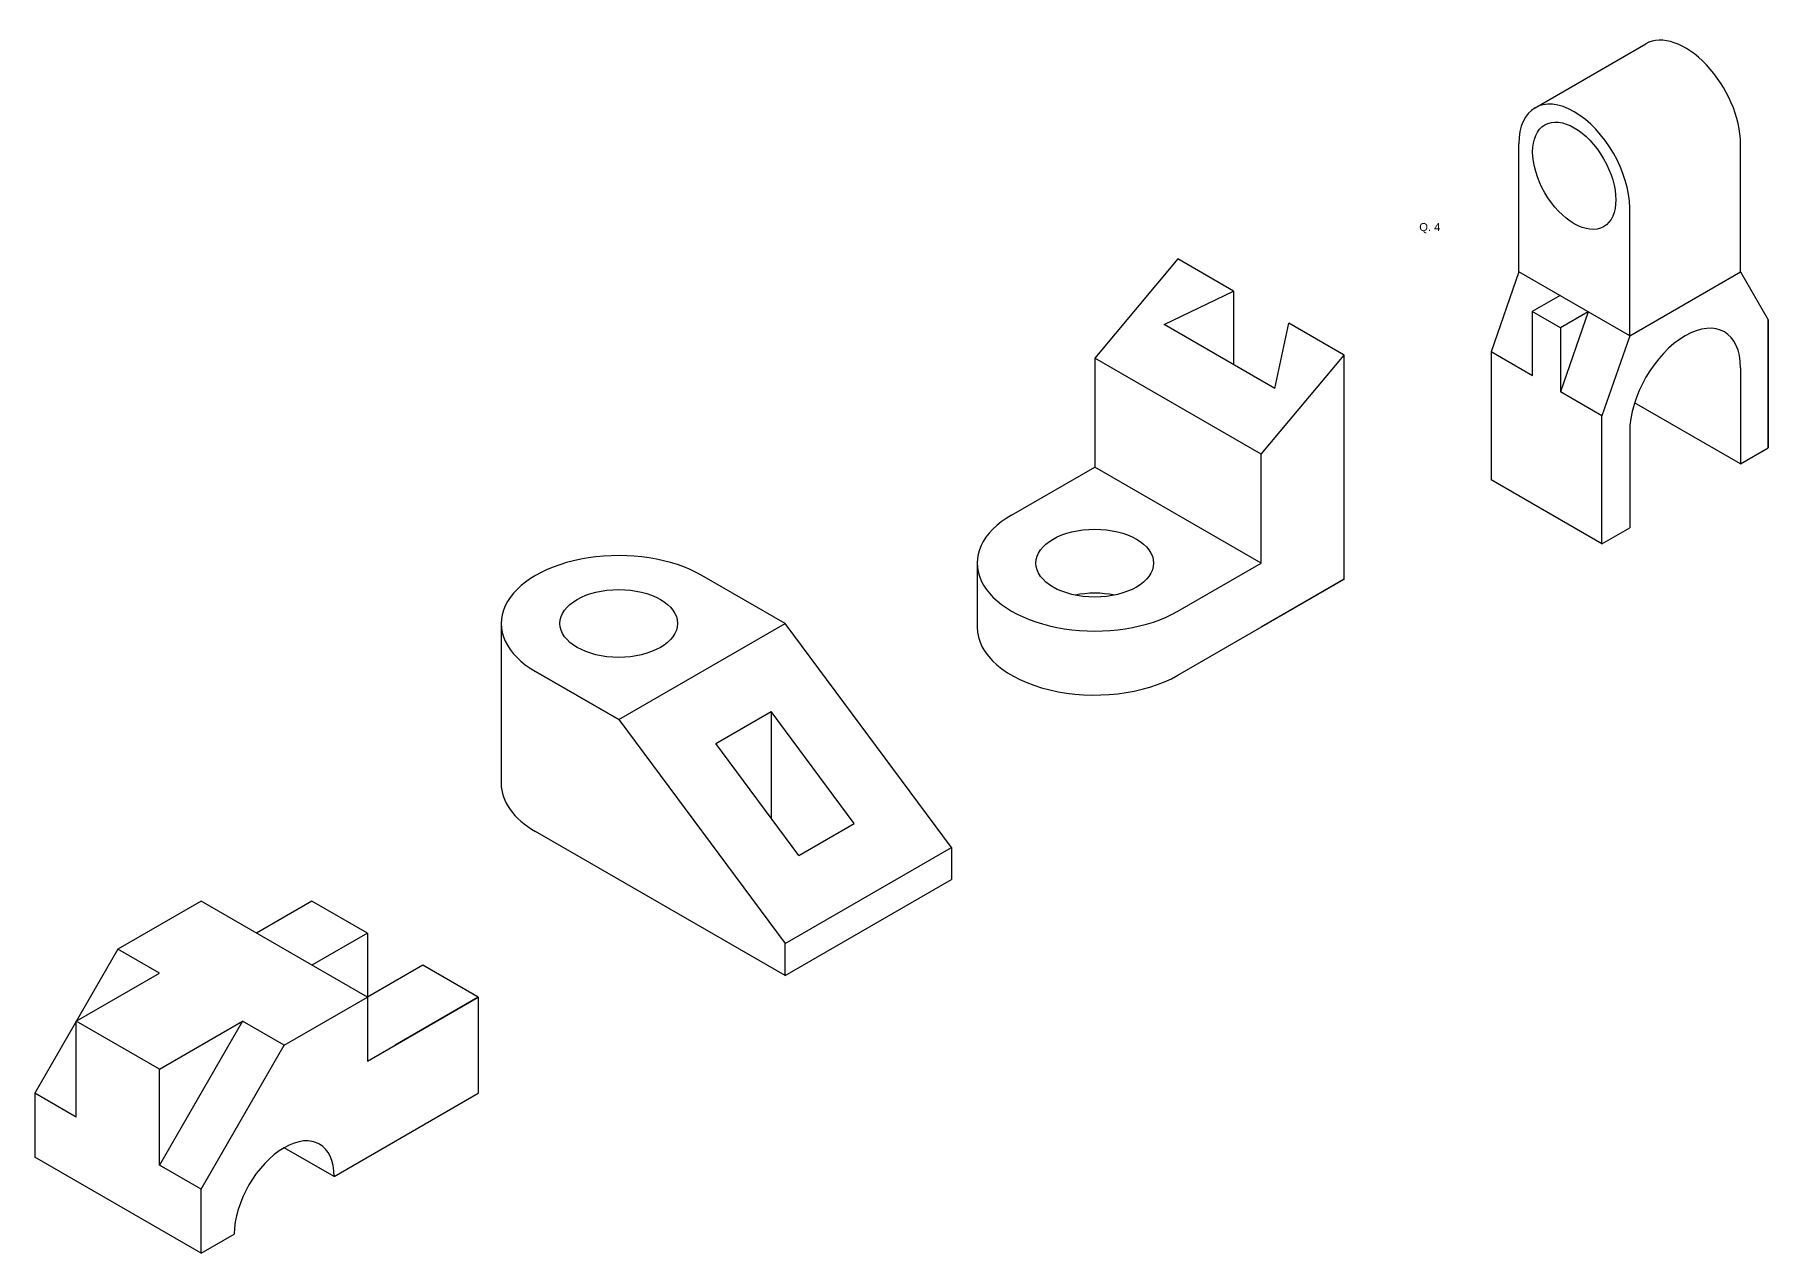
# Model space of a CAD drawing. Header units: millimetres. Extents: x 2896 to 6928, y 1723 to 3545.
# Drawn here: x 2896 to 3437, y 1723 to 2104 of the extents above; entities that cross this region are included whole.
import ezdxf

# ---------------------------------------------------------------- set-up
doc = ezdxf.new("R2010")
doc.units = ezdxf.units.MM
doc.styles.get("Standard").update_dxf_attribs({"font": 'arial.ttf'})

msp = doc.modelspace()

# ---------------------------------------------------------------- linework, layer by layer
for p, q in [((3364.578, 2080.769), (3399.219, 2100.769)), ((3359.505, 2029.556), (3359.505, 2069.556)), ((3428.787, 2029.556), (3428.787, 2069.556)), ((3394.146, 2009.556), (3394.146, 2049.556)), ((3253.046, 2033.561), (3227.065, 2002.561)), ((3270.366, 2023.561), (3253.046, 2033.561)), ((3359.505, 2029.556), (3350.844, 2004.556)), ((3394.146, 2009.556), (3359.505, 2029.556)), ((3394.146, 2009.556), (3428.787, 2029.556)), ((3394.146, 2009.556), (3428.787, 2029.556)), ((3428.787, 2029.556), (3437.447, 2014.556)), ((3248.715, 2013.061), (3270.366, 2023.561)), ((3270.366, 2023.561), (3270.366, 2000.561)), ((3372.384, 2022.12), (3363.724, 2017.12)), ((3363.724, 2017.12), (3363.724, 1997.12)), ((3372.495, 2012.056), (3363.724, 2017.12)), ((3381.155, 2017.056), (3372.495, 1992.056)), ((3381.155, 2017.056), (3372.495, 2012.056)), ((3437.447, 2014.556), (3437.447, 1974.556)), ((3437.447, 1974.556), (3437.447, 2014.556)), ((3283.356, 1993.061), (3248.715, 2013.061)), ((3283.356, 1993.061), (3287.687, 2013.561)), ((3305.007, 2003.561), (3287.687, 2013.561)), ((3372.495, 2012.056), (3372.495, 1992.056)), ((3394.146, 2009.556), (3385.485, 1984.556)), ((3279.026, 1972.561), (3305.007, 2003.561)), ((3305.007, 1933.561), (3305.007, 2003.561)), ((3363.835, 1997.056), (3350.844, 2004.556)), ((3350.844, 2004.556), (3350.844, 1964.556)), ((3279.026, 1972.561), (3227.065, 2002.561)), ((3227.065, 2002.561), (3227.065, 1968.561)), ((3428.787, 1999.556), (3428.787, 1969.556)), ((3385.485, 1984.556), (3372.495, 1992.056)), ((3428.787, 1969.556), (3395.68, 1988.671)), ((3385.485, 1944.556), (3385.485, 1984.556)), ((3385.485, 1944.556), (3385.485, 1984.556)), ((3394.146, 1979.556), (3394.146, 1949.556)), ((3279.026, 1938.561), (3279.026, 1972.561)), ((3279.026, 1938.561), (3279.026, 1972.561)), ((3428.787, 1969.556), (3437.447, 1974.556)), ((3201.084, 1953.561), (3227.065, 1968.561)), ((3279.026, 1938.561), (3227.065, 1968.561)), ((3385.485, 1944.556), (3350.844, 1964.556)), ((3385.485, 1944.556), (3394.146, 1949.556)), ((3190.322, 1938.561), (3190.322, 1918.561)), ((3253.046, 1923.561), (3279.026, 1938.561)), ((3130.362, 1919.721), (3104.381, 1934.721)), ((3253.046, 1903.561), (3305.007, 1933.561)), ((3305.007, 1933.561), (3279.026, 1918.561)), ((3041.658, 1919.721), (3041.658, 1869.721)), ((3078.4, 1889.721), (3130.362, 1919.721)), ((3182.323, 1849.721), (3130.362, 1919.721)), ((3052.419, 1904.721), (3078.4, 1889.721)), ((3078.4, 1889.721), (3052.419, 1904.721)), ((3108.711, 1882.221), (3126.032, 1892.221)), ((3126.032, 1892.221), (3125.983, 1892.249)), ((3151.954, 1857.187), (3125.983, 1892.249)), ((3125.983, 1892.249), (3125.983, 1858.953)), ((3078.4, 1889.721), (3130.362, 1819.721)), ((3134.692, 1847.221), (3108.711, 1882.221)), ((3130.362, 1809.721), (3052.419, 1854.721)), ((3134.692, 1847.221), (3151.954, 1857.187)), ((3130.362, 1819.721), (3182.323, 1849.721)), ((3182.323, 1849.721), (3182.323, 1839.721)), ((3130.362, 1809.721), (3182.323, 1839.721)), ((3165.003, 1839.571), (3164.925, 1839.676)), ((2947.933, 1832.976), (2921.952, 1817.976)), ((2999.894, 1802.976), (2947.933, 1832.976)), ((2982.574, 1832.976), (2965.253, 1822.976)), ((2999.894, 1822.976), (2982.574, 1832.976)), ((2999.894, 1822.976), (2982.574, 1812.976)), ((2999.894, 1822.976), (2999.894, 1802.976)), ((3130.362, 1809.721), (3130.362, 1819.721)), ((2921.952, 1817.976), (2895.971, 1772.976)), ((2934.942, 1810.476), (2921.952, 1817.976)), ((2908.962, 1795.476), (2934.942, 1810.476)), ((3017.215, 1812.976), (2999.894, 1802.976)), ((3034.535, 1802.976), (3017.215, 1812.976)), ((3034.535, 1802.976), (3017.215, 1812.976)), ((2973.914, 1787.976), (2999.894, 1802.976)), ((2999.894, 1802.976), (2999.894, 1782.976)), ((2999.894, 1782.976), (3034.535, 1802.976)), ((3034.535, 1802.976), (3008.555, 1787.976)), ((3034.535, 1802.976), (3034.535, 1772.976)), ((2908.962, 1765.476), (2908.962, 1795.476)), ((2934.942, 1780.476), (2908.962, 1795.476)), ((2960.923, 1795.476), (2934.942, 1750.476)), ((2934.942, 1780.476), (2960.923, 1795.476)), ((2973.914, 1787.976), (2960.923, 1795.476)), ((2973.914, 1787.976), (2960.923, 1795.476)), ((2947.933, 1742.976), (2973.914, 1787.976)), ((2934.942, 1750.476), (2934.942, 1780.476)), ((2895.971, 1772.976), (2895.971, 1752.976)), ((2908.962, 1765.476), (2895.971, 1772.976)), ((2989.502, 1746.976), (3034.535, 1772.976)), ((2989.502, 1746.976), (2973.914, 1755.976)), ((2947.933, 1722.976), (2895.971, 1752.976)), ((2947.933, 1742.976), (2934.942, 1750.476)), ((2947.933, 1742.976), (2934.942, 1750.476)), ((2947.933, 1722.976), (2947.933, 1742.976)), ((2947.933, 1722.976), (2958.325, 1728.976)), ((2947.933, 1722.976), (2958.325, 1728.976))]:
    msp.add_line(p, q)
for centre, major_axis, start_param, end_param in [((3411.466, 2079.556), (12.247, -21.213), 0.7853982, 3.1415927), ((3376.825, 2059.556), (12.247, -21.213), 0.7853982, 3.9269908), ((3411.466, 1989.556), (-12.247, -21.213), 2.3561945, 5.4977871), ((3227.065, 1938.561), (-36.742, 0), 5.4977871, 8.6393798), ((3078.4, 1919.721), (-36.742, 0), 3.9269908, 7.0685835), ((3227.065, 1918.561), (-18.371, 0), 4.3725521, 5.0522259), ((3227.065, 1918.561), (-36.742, 0), 6.2831853, 8.6393798), ((3078.4, 1869.721), (-36.742, 0), 6.2831853, 7.0685835), ((2973.914, 1737.976), (-11.023, -19.092), 2.3561945, 5.4977871)]:
    msp.add_ellipse(centre, major_axis=major_axis, ratio=0.5773503, start_param=start_param, end_param=end_param)
for centre, major_axis in [((3376.825, 2059.556), (9.186, -15.91)), ((3227.065, 1938.561), (-18.371, 0)), ((3078.4, 1919.721), (-18.371, 0))]:
    msp.add_ellipse(centre, major_axis=major_axis, ratio=0.5773503)

# ---------------------------------------------------------------- texts
at = {"insert": (3328.422, 2044.785), "char_height": 2.5, "attachment_point": 1}
msp.add_mtext_dynamic_manual_height_columns('Q. 4', width=75.56596, gutter_width=12.5, heights=[0], dxfattribs=at)

doc.saveas('drawing.dxf')
